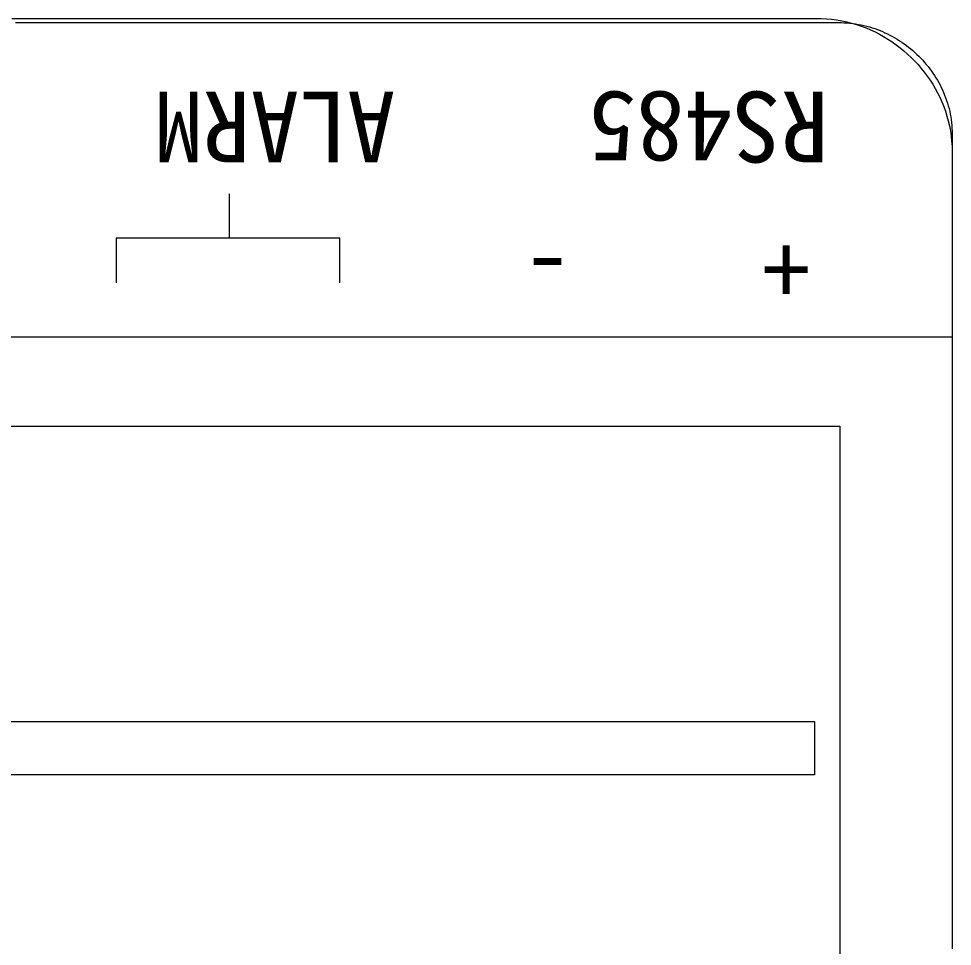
# Model space of a CAD drawing. Units: millimetres on the paper. Extents: x -139 to 141, y -98 to 91.
# Drawn here: x -31.11 to -28.295, y 70.433 to 73.231 of the extents above; entities that cross this region are included whole.
import ezdxf
from ezdxf.enums import TextEntityAlignment as Align

# ---------------------------------------------------------------- set-up
doc = ezdxf.new("R2010")
doc.units = ezdxf.units.MM
doc.layers.add('0-1_外形線', color=4, linetype='Continuous')
doc.styles.add('ＭＳ ゴシック', font='')
doc.styles.get('ＭＳ ゴシック').set_extended_font_data('MS Gothic')

msp = doc.modelspace()

# ---------------------------------------------------------------- linework, layer by layer
at = {"layer": '0-1_外形線'}
msp.add_line((-30.475, 72.703), (-30.475, 72.569), dxfattribs=at)
for points in [[(-31.13, 73.231), (-31.082, 73.231), (-31.035, 73.231), (-30.987, 73.231), (-30.94, 73.231), (-30.894, 73.231), (-30.848, 73.231), (-30.802, 73.231), (-30.756, 73.231), (-30.711, 73.231), (-30.667, 73.231), (-30.622, 73.231), (-30.579, 73.231), (-30.535, 73.231), (-30.492, 73.231), (-30.449, 73.231), (-30.407, 73.231), (-30.365, 73.231), (-30.324, 73.231), (-30.283, 73.231), (-30.242, 73.231), (-30.202, 73.231), (-30.162, 73.231), (-30.123, 73.231), (-30.084, 73.231), (-30.045, 73.231), (-30.007, 73.231), (-29.97, 73.231), (-29.933, 73.231), (-29.896, 73.231), (-29.86, 73.231), (-29.824, 73.231), (-29.789, 73.231)], [(-31.119, 73.219), (-31.054, 73.219), (-30.99, 73.219), (-30.926, 73.219), (-30.863, 73.219), (-30.801, 73.219), (-30.74, 73.219), (-30.679, 73.219), (-30.619, 73.219), (-30.559, 73.219), (-30.5, 73.219), (-30.442, 73.219), (-30.385, 73.219), (-30.328, 73.219), (-30.272, 73.219), (-30.217, 73.219), (-30.163, 73.219)], [(-30.163, 73.219), (-30.136, 73.219), (-30.109, 73.219), (-30.082, 73.219), (-30.056, 73.219), (-30.03, 73.219), (-30.004, 73.219), (-29.978, 73.219), (-29.953, 73.219), (-29.928, 73.219), (-29.902, 73.219), (-29.878, 73.219), (-29.853, 73.219), (-29.828, 73.219), (-29.804, 73.219), (-29.78, 73.219), (-29.756, 73.219), (-29.733, 73.219), (-29.709, 73.219), (-29.686, 73.219), (-29.663, 73.219), (-29.64, 73.219), (-29.618, 73.219), (-29.595, 73.219), (-29.573, 73.219), (-29.551, 73.219), (-29.53, 73.219), (-29.508, 73.219), (-29.487, 73.219), (-29.466, 73.219), (-29.445, 73.219), (-29.425, 73.219), (-29.405, 73.219), (-29.384, 73.219), (-29.365, 73.219), (-29.345, 73.219), (-29.326, 73.219), (-29.307, 73.219), (-29.288, 73.219), (-29.269, 73.219)], [(-29.789, 73.231), (-29.754, 73.231), (-29.72, 73.231), (-29.686, 73.231), (-29.653, 73.231), (-29.62, 73.231), (-29.588, 73.231), (-29.556, 73.231), (-29.525, 73.231), (-29.494, 73.231), (-29.464, 73.231), (-29.434, 73.231), (-29.405, 73.231), (-29.377, 73.231), (-29.349, 73.231), (-29.321, 73.231), (-29.294, 73.231), (-29.267, 73.231), (-29.242, 73.231), (-29.216, 73.231), (-29.191, 73.231), (-29.167, 73.231), (-29.143, 73.231), (-29.12, 73.231), (-29.098, 73.231), (-29.076, 73.231), (-29.055, 73.231), (-29.034, 73.231), (-29.014, 73.231), (-28.994, 73.231), (-28.975, 73.231), (-28.957, 73.231), (-28.939, 73.231), (-28.922, 73.231), (-28.905, 73.231), (-28.889, 73.231), (-28.874, 73.231), (-28.86, 73.231), (-28.846, 73.231), (-28.832, 73.231)], [(-29.269, 73.219), (-29.251, 73.219), (-29.233, 73.219), (-29.215, 73.219), (-29.197, 73.219), (-29.18, 73.219), (-29.163, 73.219), (-29.146, 73.219), (-29.129, 73.219), (-29.113, 73.219), (-29.097, 73.219), (-29.081, 73.219), (-29.065, 73.219), (-29.05, 73.219), (-29.035, 73.219), (-29.02, 73.219), (-29.005, 73.219), (-28.991, 73.219), (-28.977, 73.219), (-28.963, 73.219), (-28.95, 73.219), (-28.937, 73.219), (-28.924, 73.219), (-28.911, 73.219), (-28.898, 73.219), (-28.886, 73.219), (-28.874, 73.219), (-28.863, 73.219), (-28.851, 73.219), (-28.84, 73.219), (-28.83, 73.219), (-28.819, 73.219), (-28.809, 73.219), (-28.799, 73.219), (-28.789, 73.219), (-28.78, 73.219), (-28.771, 73.219), (-28.762, 73.219), (-28.754, 73.219), (-28.746, 73.219)], [(-28.832, 73.231), (-28.819, 73.231), (-28.807, 73.231), (-28.796, 73.231), (-28.785, 73.231), (-28.775, 73.231), (-28.766, 73.231), (-28.757, 73.231), (-28.749, 73.231), (-28.742, 73.231), (-28.735, 73.231), (-28.729, 73.231), (-28.723, 73.231), (-28.719, 73.231), (-28.715, 73.231), (-28.712, 73.231), (-28.709, 73.231), (-28.707, 73.231), (-28.706, 73.231), (-28.706, 73.231), (-28.69, 73.231), (-28.674, 73.23), (-28.659, 73.229), (-28.644, 73.227), (-28.628, 73.224), (-28.613, 73.221), (-28.599, 73.217), (-28.584, 73.213), (-28.57, 73.208), (-28.555, 73.203), (-28.542, 73.197), (-28.528, 73.191), (-28.515, 73.184), (-28.502, 73.177), (-28.489, 73.169), (-28.476, 73.161), (-28.464, 73.152), (-28.452, 73.143), (-28.441, 73.134), (-28.43, 73.124)], [(-28.746, 73.219), (-28.738, 73.219), (-28.73, 73.219), (-28.723, 73.219), (-28.716, 73.219), (-28.709, 73.219), (-28.703, 73.219), (-28.697, 73.219), (-28.691, 73.219), (-28.685, 73.219), (-28.68, 73.219), (-28.675, 73.219), (-28.671, 73.219), (-28.666, 73.219), (-28.662, 73.219), (-28.659, 73.219), (-28.655, 73.219), (-28.652, 73.219), (-28.649, 73.219), (-28.647, 73.219), (-28.645, 73.219), (-28.643, 73.219), (-28.642, 73.219), (-28.641, 73.219), (-28.64, 73.219), (-28.639, 73.219), (-28.639, 73.219), (-28.63, 73.219), (-28.622, 73.218), (-28.613, 73.218), (-28.604, 73.217), (-28.595, 73.216), (-28.587, 73.215), (-28.578, 73.213), (-28.57, 73.212), (-28.562, 73.21), (-28.553, 73.208), (-28.545, 73.206), (-28.537, 73.203), (-28.529, 73.201)], [(-28.529, 73.201), (-28.521, 73.198), (-28.513, 73.195), (-28.505, 73.192), (-28.498, 73.188), (-28.49, 73.185), (-28.483, 73.181), (-28.475, 73.177), (-28.468, 73.173), (-28.461, 73.169), (-28.454, 73.164), (-28.447, 73.16), (-28.44, 73.155), (-28.433, 73.15), (-28.427, 73.145), (-28.42, 73.14), (-28.414, 73.135), (-28.408, 73.129), (-28.402, 73.123), (-28.396, 73.118), (-28.39, 73.112), (-28.384, 73.106), (-28.379, 73.099), (-28.374, 73.093), (-28.368, 73.087), (-28.363, 73.08), (-28.358, 73.073), (-28.354, 73.067), (-28.349, 73.06), (-28.345, 73.053), (-28.34, 73.045), (-28.336, 73.038), (-28.332, 73.031), (-28.329, 73.023), (-28.325, 73.016), (-28.322, 73.008), (-28.319, 73), (-28.316, 72.992), (-28.313, 72.984), (-28.31, 72.976)], [(-28.43, 73.124), (-28.419, 73.114), (-28.409, 73.104), (-28.398, 73.093), (-28.389, 73.081), (-28.38, 73.07), (-28.371, 73.058), (-28.362, 73.046), (-28.354, 73.033), (-28.347, 73.02), (-28.34, 73.007), (-28.333, 72.994), (-28.327, 72.98), (-28.321, 72.966), (-28.316, 72.952), (-28.312, 72.937), (-28.308, 72.923), (-28.304, 72.908), (-28.301, 72.893), (-28.299, 72.877), (-28.297, 72.862), (-28.295, 72.846), (-28.295, 72.831), (-28.295, 72.823), (-28.295, 72.821), (-28.295, 72.82), (-28.295, 72.82), (-28.295, 72.82), (-28.295, 72.82), (-28.295, 72.82), (-28.295, 72.819), (-28.295, 72.819), (-28.295, 72.817), (-28.295, 72.815), (-28.295, 72.813), (-28.295, 72.811), (-28.295, 72.808), (-28.295, 72.804), (-28.295, 72.801), (-28.295, 72.796)], [(-28.31, 72.976), (-28.308, 72.968), (-28.305, 72.96), (-28.303, 72.952), (-28.302, 72.943), (-28.3, 72.935), (-28.299, 72.927), (-28.297, 72.918), (-28.296, 72.909), (-28.296, 72.901), (-28.295, 72.892), (-28.295, 72.883), (-28.295, 72.874), (-28.295, 72.874), (-28.295, 72.874), (-28.295, 72.873), (-28.295, 72.871), (-28.295, 72.87), (-28.295, 72.868), (-28.295, 72.866), (-28.295, 72.863), (-28.295, 72.86), (-28.295, 72.857), (-28.295, 72.853), (-28.295, 72.849), (-28.295, 72.845), (-28.295, 72.84), (-28.295, 72.835), (-28.295, 72.83), (-28.295, 72.824), (-28.295, 72.818), (-28.295, 72.812), (-28.295, 72.805), (-28.295, 72.798), (-28.295, 72.791), (-28.295, 72.784), (-28.295, 72.776), (-28.295, 72.768), (-28.295, 72.76), (-28.295, 72.751)], [(-28.295, 72.796), (-28.295, 72.792), (-28.295, 72.787), (-28.295, 72.782), (-28.295, 72.777), (-28.295, 72.771), (-28.295, 72.765), (-28.295, 72.759), (-28.295, 72.753), (-28.295, 72.746), (-28.295, 72.739), (-28.295, 72.732), (-28.295, 72.724), (-28.295, 72.717), (-28.295, 72.709), (-28.295, 72.693), (-28.295, 72.676), (-28.295, 72.658), (-28.295, 72.64), (-28.295, 72.622), (-28.295, 72.603), (-28.295, 72.584), (-28.295, 72.545), (-28.295, 72.507), (-28.295, 72.488), (-28.295, 72.469), (-28.295, 72.45), (-28.295, 72.432), (-28.295, 72.415), (-28.295, 72.398), (-28.295, 72.382), (-28.295, 72.374), (-28.295, 72.366), (-28.295, 72.359), (-28.295, 72.352), (-28.295, 72.345), (-28.295, 72.338), (-28.295, 72.331), (-28.295, 72.325), (-28.295, 72.319)], [(-28.295, 72.751), (-28.295, 72.742), (-28.295, 72.733), (-28.295, 72.723), (-28.295, 72.714), (-28.295, 72.703), (-28.295, 72.693), (-28.295, 72.683), (-28.295, 72.672), (-28.295, 72.661), (-28.295, 72.649), (-28.295, 72.638), (-28.295, 72.626), (-28.295, 72.614), (-28.295, 72.601), (-28.295, 72.588), (-28.295, 72.576), (-28.295, 72.562), (-28.295, 72.549), (-28.295, 72.535), (-28.295, 72.522), (-28.295, 72.508), (-28.295, 72.493), (-28.295, 72.479), (-28.295, 72.464), (-28.295, 72.449), (-28.295, 72.434), (-28.295, 72.418), (-28.295, 72.403), (-28.295, 72.387), (-28.295, 72.371), (-28.295, 72.355), (-28.295, 72.338), (-28.295, 72.322), (-28.295, 72.288), (-28.295, 72.253), (-28.295, 72.218), (-28.295, 72.182), (-28.295, 72.145), (-28.295, 72.108)], [(-30.141, 72.434), (-30.141, 72.569), (-30.816, 72.569), (-30.816, 72.434)], [(-28.295, 72.319), (-28.295, 72.314), (-28.295, 72.308), (-28.295, 72.303), (-28.295, 72.298), (-28.295, 72.294), (-28.295, 72.29), (-28.295, 72.286), (-28.295, 72.283), (-28.295, 72.28), (-28.295, 72.277), (-28.295, 72.275), (-28.295, 72.273), (-28.295, 72.272), (-28.295, 72.271), (-28.295, 72.271), (-28.295, 72.27), (-28.295, 72.27), (-28.295, 72.27), (-28.295, 72.27), (-28.296, 72.27), (-28.297, 72.27), (-28.298, 72.27), (-28.299, 72.27), (-28.302, 72.27), (-28.305, 72.27), (-28.31, 72.27), (-28.315, 72.27), (-28.321, 72.27), (-28.327, 72.27), (-28.335, 72.27), (-28.343, 72.27), (-28.352, 72.27), (-28.361, 72.27), (-28.371, 72.27), (-28.382, 72.27), (-28.394, 72.27), (-28.406, 72.27), (-28.419, 72.27), (-28.433, 72.27)], [(-29.453, 72.27), (-29.491, 72.27), (-29.529, 72.27), (-29.567, 72.27), (-29.606, 72.27), (-29.645, 72.27), (-29.685, 72.27), (-29.726, 72.27), (-29.766, 72.27), (-29.808, 72.27), (-29.849, 72.27), (-29.892, 72.27), (-29.934, 72.27), (-29.978, 72.27), (-30.021, 72.27), (-30.065, 72.27), (-30.11, 72.27), (-30.155, 72.27), (-30.2, 72.27), (-30.246, 72.27), (-30.292, 72.27), (-30.338, 72.27), (-30.385, 72.27), (-30.433, 72.27), (-30.481, 72.27), (-30.529, 72.27), (-30.577, 72.27), (-30.626, 72.27), (-30.676, 72.27), (-30.726, 72.27), (-30.776, 72.27), (-30.826, 72.27), (-30.877, 72.27), (-30.928, 72.27), (-30.98, 72.27), (-31.032, 72.27), (-31.084, 72.27), (-31.137, 72.27)], [(-28.433, 72.27), (-28.447, 72.27), (-28.462, 72.27), (-28.478, 72.27), (-28.494, 72.27), (-28.511, 72.27), (-28.529, 72.27), (-28.547, 72.27), (-28.566, 72.27), (-28.586, 72.27), (-28.606, 72.27), (-28.627, 72.27), (-28.649, 72.27), (-28.671, 72.27), (-28.694, 72.27), (-28.717, 72.27), (-28.741, 72.27), (-28.766, 72.27), (-28.791, 72.27), (-28.817, 72.27), (-28.843, 72.27), (-28.87, 72.27), (-28.898, 72.27), (-28.926, 72.27), (-28.955, 72.27), (-28.984, 72.27), (-29.014, 72.27), (-29.045, 72.27), (-29.076, 72.27), (-29.108, 72.27), (-29.14, 72.27), (-29.172, 72.27), (-29.206, 72.27), (-29.239, 72.27), (-29.274, 72.27), (-29.309, 72.27), (-29.344, 72.27), (-29.38, 72.27), (-29.416, 72.27), (-29.453, 72.27)], [(-28.295, 72.108), (-28.295, 72.07), (-28.295, 72.031), (-28.295, 71.992), (-28.295, 71.953), (-28.295, 71.912), (-28.295, 71.871), (-28.295, 71.83), (-28.295, 71.788), (-28.295, 71.746), (-28.295, 71.703), (-28.295, 71.66), (-28.295, 71.617), (-28.295, 71.573), (-28.295, 71.529), (-28.295, 71.484), (-28.295, 71.44), (-28.295, 71.394), (-28.295, 71.349), (-28.295, 71.304), (-28.295, 71.258), (-28.295, 71.166), (-28.295, 71.073), (-28.295, 70.887), (-28.295, 70.701), (-28.295, 70.609), (-28.295, 70.517), (-28.295, 70.471), (-28.295, 70.425)]]:
    msp.add_lwpolyline(points, dxfattribs=at)
for points in [[(-43.181, 72.002), (-28.634, 72.002), (-28.634, 68.609), (-42.755, 68.609), (-42.755, 69.262), (-43.181, 69.253)], [(-43.134, 71.111), (-28.71, 71.111), (-28.71, 70.95), (-43.134, 70.95)]]:
    msp.add_lwpolyline(points, close=True, dxfattribs=at)

# ---------------------------------------------------------------- texts
at = {"layer": '0-1_外形線', "style": 'ＭＳ ゴシック'}
for s, p in [('RS485    ALARM', (-28.667, 73.075)), ('  +    ', (-28.433, 72.645)), ('-', (-29.443, 72.645))]:
    msp.add_text(s, height=0.2135, rotation=180, dxfattribs=at).set_placement(p, align=Align.BOTTOM_LEFT)

doc.saveas('drawing.dxf')
